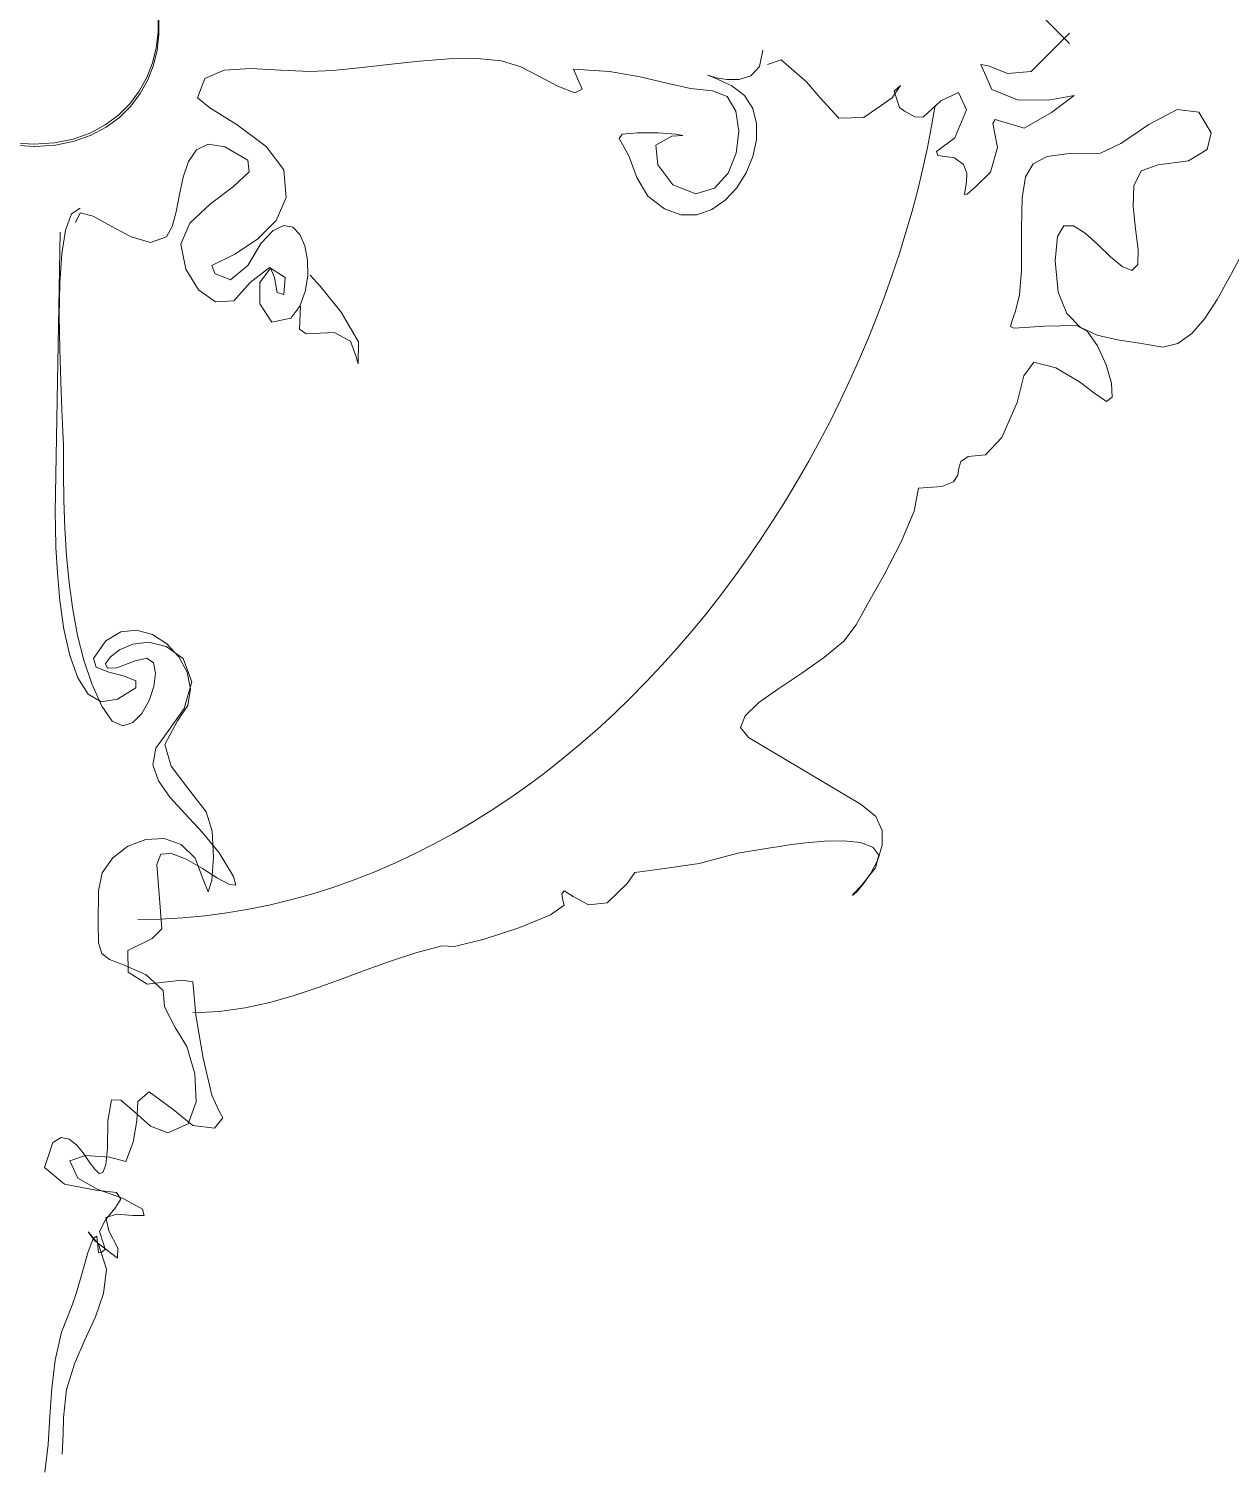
# Model space of a CAD drawing. Header units: centimetres. Extents: x 134057 to 145613, y 5028 to 39996.
# Drawn here: x 136058.7 to 136126.6, y 25153.9 to 25235.5 of the extents above; entities that cross this region are included whole.
import ezdxf

# ---------------------------------------------------------------- set-up
doc = ezdxf.new("R2010")
doc.units = ezdxf.units.CM
doc.layers.add('TEXT', color=3, linetype='Continuous', lineweight=20)

msp = doc.modelspace()

# ---------------------------------------------------------------- linework, layer by layer
at = {"layer": 'TEXT', "color": 2, "linetype": 'Continuous', "lineweight": 13}
for p, q in [((136065.965, 25236.191), (136065.964, 25235.31)), ((136065.965, 25236.191), (136065.964, 25235.31)), ((136117.472, 25234.676), (136115.306, 25236.842)), ((136117.472, 25234.676), (136115.306, 25236.842)), ((136065.964, 25235.31), (136065.858, 25234.434)), ((136065.964, 25235.31), (136065.858, 25234.434)), ((136066.019, 25236.064), (136066.019, 25235.182)), ((136066.019, 25236.064), (136066.019, 25235.182)), ((136066.019, 25235.182), (136065.913, 25234.307)), ((136066.019, 25235.182), (136065.913, 25234.307)), ((136117.472, 25235.253), (136115.306, 25233.087)), ((136117.472, 25235.253), (136115.306, 25233.087)), ((136065.858, 25234.434), (136065.645, 25233.579)), ((136065.858, 25234.434), (136065.645, 25233.579)), ((136065.913, 25234.307), (136065.7, 25233.452)), ((136065.913, 25234.307), (136065.7, 25233.452)), ((136080.72, 25233.679), (136078.996, 25233.494)), ((136080.72, 25233.679), (136078.996, 25233.494)), ((136082.418, 25233.808), (136080.72, 25233.679)), ((136082.418, 25233.808), (136080.72, 25233.679)), ((136084.003, 25233.83), (136082.418, 25233.808)), ((136084.003, 25233.83), (136082.418, 25233.808)), ((136085.384, 25233.696), (136084.003, 25233.83)), ((136085.384, 25233.696), (136084.003, 25233.83)), ((136086.473, 25233.358), (136085.384, 25233.696)), ((136086.473, 25233.358), (136085.384, 25233.696)), ((136100.145, 25234.306), (136099.955, 25233.371)), ((136100.145, 25234.306), (136099.955, 25233.371)), ((136101.188, 25233.754), (136100.416, 25233.493)), ((136101.188, 25233.754), (136100.416, 25233.493)), ((136102.622, 25232.511), (136101.188, 25233.754)), ((136102.622, 25232.511), (136101.188, 25233.754)), ((136065.645, 25233.579), (136065.326, 25232.758)), ((136065.645, 25233.579), (136065.326, 25232.758)), ((136065.7, 25233.452), (136065.381, 25232.63)), ((136065.7, 25233.452), (136065.381, 25232.63)), ((136069.697, 25233.175), (136068.613, 25232.689)), ((136069.697, 25233.175), (136068.613, 25232.689)), ((136071.21, 25233.265), (136069.697, 25233.175)), ((136071.21, 25233.265), (136069.697, 25233.175)), ((136072.912, 25233.166), (136071.21, 25233.265)), ((136072.912, 25233.166), (136071.21, 25233.265)), ((136074.561, 25233.087), (136072.912, 25233.166)), ((136074.561, 25233.087), (136072.912, 25233.166)), ((136075.828, 25233.149), (136074.561, 25233.087)), ((136075.828, 25233.149), (136074.561, 25233.087)), ((136077.336, 25233.301), (136075.828, 25233.149)), ((136077.336, 25233.301), (136075.828, 25233.149)), ((136078.996, 25233.494), (136077.336, 25233.301)), ((136078.996, 25233.494), (136077.336, 25233.301)), ((136087.42, 25232.863), (136086.473, 25233.358)), ((136087.42, 25232.863), (136086.473, 25233.358)), ((136088.554, 25232.258), (136087.42, 25232.863)), ((136088.554, 25232.258), (136087.42, 25232.863)), ((136089.451, 25233.223), (136089.934, 25232.093)), ((136089.451, 25233.223), (136089.934, 25232.093)), ((136091.476, 25233.096), (136089.451, 25233.223)), ((136091.476, 25233.096), (136089.451, 25233.223)), ((136093.209, 25232.794), (136091.476, 25233.096)), ((136093.209, 25232.794), (136091.476, 25233.096)), ((136097.097, 25232.862), (136097.024, 25232.89)), ((136097.024, 25232.89), (136097.412, 25232.728)), ((136097.097, 25232.862), (136097.024, 25232.89)), ((136097.024, 25232.89), (136097.412, 25232.728)), ((136097.504, 25232.743), (136097.097, 25232.862)), ((136097.504, 25232.743), (136097.097, 25232.862)), ((136099.471, 25232.848), (136098.816, 25232.636)), ((136099.471, 25232.848), (136098.816, 25232.636)), ((136099.955, 25233.371), (136099.471, 25232.848)), ((136099.955, 25233.371), (136099.471, 25232.848)), ((136112.9, 25233.418), (136112.463, 25233.493)), ((136112.9, 25233.418), (136112.463, 25233.493)), ((136112.463, 25233.493), (136113.079, 25232.076)), ((136112.463, 25233.493), (136113.079, 25232.076)), ((136113.967, 25232.982), (136112.9, 25233.418)), ((136113.967, 25232.982), (136112.9, 25233.418)), ((136115.306, 25233.087), (136113.967, 25232.982)), ((136115.306, 25233.087), (136113.967, 25232.982)), ((136065.326, 25232.758), (136064.9, 25231.982)), ((136065.326, 25232.758), (136064.9, 25231.982)), ((136065.381, 25232.63), (136064.955, 25231.855)), ((136065.381, 25232.63), (136064.955, 25231.855)), ((136068.613, 25232.689), (136068.199, 25231.598)), ((136068.613, 25232.689), (136068.199, 25231.598)), ((136089.514, 25231.886), (136088.554, 25232.258)), ((136089.514, 25231.886), (136088.554, 25232.258)), ((136089.934, 25232.093), (136089.514, 25231.886)), ((136089.934, 25232.093), (136089.514, 25231.886)), ((136094.714, 25232.433), (136093.209, 25232.794)), ((136094.714, 25232.433), (136093.209, 25232.794)), ((136096.057, 25232.131), (136094.714, 25232.433)), ((136096.057, 25232.131), (136094.714, 25232.433)), ((136097.302, 25232.004), (136096.057, 25232.131)), ((136097.302, 25232.004), (136096.057, 25232.131)), ((136097.412, 25232.728), (136098.385, 25232.275)), ((136097.412, 25232.728), (136098.385, 25232.275)), ((136098.119, 25232.634), (136097.504, 25232.743)), ((136098.119, 25232.634), (136097.504, 25232.743)), ((136098.816, 25232.636), (136098.119, 25232.634)), ((136098.816, 25232.636), (136098.119, 25232.634)), ((136098.385, 25232.275), (136099.117, 25231.731)), ((136098.385, 25232.275), (136099.117, 25231.731)), ((136103.394, 25231.598), (136102.622, 25232.511)), ((136103.394, 25231.598), (136102.622, 25232.511)), ((136107.921, 25232.3), (136107.455, 25231.598)), ((136107.921, 25232.3), (136107.455, 25231.598)), ((136107.575, 25231.979), (136107.921, 25232.3)), ((136107.575, 25231.979), (136107.921, 25232.3)), ((136113.079, 25232.076), (136114.545, 25231.497)), ((136113.079, 25232.076), (136114.545, 25231.497)), ((136064.368, 25231.267), (136063.729, 25230.626)), ((136064.368, 25231.267), (136063.729, 25230.626)), ((136064.9, 25231.982), (136064.368, 25231.267)), ((136064.9, 25231.982), (136064.368, 25231.267)), ((136064.955, 25231.855), (136064.423, 25231.14)), ((136064.955, 25231.855), (136064.423, 25231.14)), ((136068.199, 25231.598), (136068.884, 25231.04)), ((136068.199, 25231.598), (136068.884, 25231.04)), ((136098.124, 25231.682), (136097.302, 25232.004)), ((136098.124, 25231.682), (136097.302, 25232.004)), ((136098.618, 25230.85), (136098.124, 25231.682)), ((136098.618, 25230.85), (136098.124, 25231.682)), ((136099.117, 25231.731), (136099.58, 25231.008)), ((136099.117, 25231.731), (136099.58, 25231.008)), ((136104.447, 25230.455), (136103.394, 25231.598)), ((136104.447, 25230.455), (136103.394, 25231.598)), ((136107.455, 25231.598), (136105.86, 25230.485)), ((136107.455, 25231.598), (136105.86, 25230.485)), ((136107.861, 25231.057), (136107.575, 25231.979)), ((136107.861, 25231.057), (136107.575, 25231.979)), ((136110.207, 25231.433), (136109.215, 25230.515)), ((136110.207, 25231.433), (136109.215, 25230.515)), ((136111.2, 25231.899), (136110.207, 25231.433)), ((136111.2, 25231.899), (136110.207, 25231.433)), ((136111.651, 25230.921), (136111.2, 25231.899)), ((136111.651, 25230.921), (136111.2, 25231.899)), ((136114.545, 25231.497), (136116.29, 25231.476)), ((136114.545, 25231.497), (136116.29, 25231.476)), ((136116.29, 25231.476), (136117.743, 25231.734)), ((136116.29, 25231.476), (136117.743, 25231.734)), ((136117.743, 25231.734), (136116.464, 25230.781)), ((136117.743, 25231.734), (136116.464, 25230.781)), ((136063.729, 25230.626), (136062.984, 25230.07)), ((136063.729, 25230.626), (136062.984, 25230.07)), ((136063.784, 25230.498), (136063.039, 25229.943)), ((136063.784, 25230.498), (136063.039, 25229.943)), ((136064.423, 25231.14), (136063.784, 25230.498)), ((136064.423, 25231.14), (136063.784, 25230.498)), ((136068.884, 25231.04), (136070.432, 25230.075)), ((136068.884, 25231.04), (136070.432, 25230.075)), ((136098.791, 25229.713), (136098.618, 25230.85)), ((136098.791, 25229.713), (136098.618, 25230.85)), ((136099.58, 25231.008), (136099.797, 25230.158)), ((136099.58, 25231.008), (136099.797, 25230.158)), ((136105.86, 25230.485), (136104.447, 25230.455)), ((136105.86, 25230.485), (136104.447, 25230.455)), ((136108.152, 25230.856), (136107.861, 25231.057)), ((136108.152, 25230.856), (136107.861, 25231.057)), ((136108.743, 25230.535), (136108.152, 25230.856)), ((136108.743, 25230.535), (136108.152, 25230.856)), ((136109.215, 25230.515), (136108.743, 25230.535)), ((136109.215, 25230.515), (136108.743, 25230.535)), ((136109.891, 25231.192), (136109.685, 25230.001)), ((136109.891, 25231.192), (136109.685, 25230.001)), ((136110.989, 25229.352), (136111.651, 25230.921)), ((136110.989, 25229.352), (136111.651, 25230.921)), ((136116.464, 25230.781), (136114.915, 25229.889)), ((136116.464, 25230.781), (136114.915, 25229.889)), ((136123.553, 25230.94), (136121.956, 25230.092)), ((136124.782, 25230.786), (136123.553, 25230.94)), ((136125.488, 25229.635), (136124.782, 25230.786)), ((136062.132, 25229.615), (136061.174, 25229.273)), ((136062.132, 25229.615), (136061.174, 25229.273)), ((136062.984, 25230.07), (136062.132, 25229.615)), ((136062.984, 25230.07), (136062.132, 25229.615)), ((136063.039, 25229.943), (136062.187, 25229.488)), ((136063.039, 25229.943), (136062.187, 25229.488)), ((136070.432, 25230.075), (136072.082, 25228.857)), ((136070.432, 25230.075), (136072.082, 25228.857)), ((136092.187, 25229.542), (136093.066, 25229.633)), ((136092.187, 25229.542), (136093.066, 25229.633)), ((136093.066, 25229.633), (136094.223, 25229.618)), ((136093.066, 25229.633), (136094.223, 25229.618)), ((136094.223, 25229.618), (136095.222, 25229.548)), ((136094.223, 25229.618), (136095.222, 25229.548)), ((136098.646, 25228.475), (136098.791, 25229.713)), ((136098.646, 25228.475), (136098.791, 25229.713)), ((136099.797, 25230.158), (136099.791, 25229.232)), ((136099.797, 25230.158), (136099.791, 25229.232)), ((136109.685, 25230.001), (136109.45, 25228.806)), ((136109.685, 25230.001), (136109.45, 25228.806)), ((136113.276, 25230.38), (136113.145, 25230.149)), ((136113.276, 25230.38), (136113.145, 25230.149)), ((136113.145, 25230.149), (136113.406, 25228.806)), ((136113.145, 25230.149), (136113.406, 25228.806)), ((136114.915, 25229.889), (136113.276, 25230.38)), ((136114.915, 25229.889), (136113.276, 25230.38)), ((136121.956, 25230.092), (136120.384, 25229.016)), ((136125.255, 25228.688), (136125.488, 25229.635)), ((136058.937, 25228.983), (136057.767, 25229.058)), ((136058.937, 25228.983), (136057.767, 25229.058)), ((136058.992, 25228.855), (136057.822, 25228.931)), ((136058.992, 25228.855), (136057.822, 25228.931)), ((136058.939, 25228.983), (136058.937, 25228.983)), ((136058.939, 25228.983), (136058.937, 25228.983)), ((136060.11, 25229.058), (136058.939, 25228.983)), ((136060.11, 25229.058), (136058.939, 25228.983)), ((136058.994, 25228.855), (136058.992, 25228.855)), ((136058.994, 25228.855), (136058.992, 25228.855)), ((136060.165, 25228.93), (136058.994, 25228.855)), ((136060.165, 25228.93), (136058.994, 25228.855)), ((136061.174, 25229.273), (136060.11, 25229.058)), ((136061.174, 25229.273), (136060.11, 25229.058)), ((136061.229, 25229.146), (136060.165, 25228.93)), ((136061.229, 25229.146), (136060.165, 25228.93)), ((136062.187, 25229.488), (136061.229, 25229.146)), ((136062.187, 25229.488), (136061.229, 25229.146)), ((136068.799, 25228.983), (136068.133, 25228.67)), ((136068.799, 25228.983), (136068.133, 25228.67)), ((136069.747, 25228.826), (136068.799, 25228.983)), ((136069.747, 25228.826), (136068.799, 25228.983)), ((136071.041, 25228.079), (136069.747, 25228.826)), ((136071.041, 25228.079), (136069.747, 25228.826)), ((136072.082, 25228.857), (136073.072, 25227.537)), ((136072.082, 25228.857), (136073.072, 25227.537)), ((136092.023, 25229.297), (136092.187, 25229.542)), ((136092.023, 25229.297), (136092.187, 25229.542)), ((136092.565, 25228.334), (136092.023, 25229.297)), ((136092.565, 25228.334), (136092.023, 25229.297)), ((136095.001, 25229.432), (136094.09, 25228.925)), ((136095.001, 25229.432), (136094.09, 25228.925)), ((136094.09, 25228.925), (136094.206, 25227.808)), ((136094.09, 25228.925), (136094.206, 25227.808)), ((136095.627, 25229.469), (136095.001, 25229.432)), ((136095.627, 25229.469), (136095.001, 25229.432)), ((136095.222, 25229.548), (136095.627, 25229.469)), ((136095.222, 25229.548), (136095.627, 25229.469)), ((136099.791, 25229.232), (136099.587, 25228.283)), ((136099.791, 25229.232), (136099.587, 25228.283)), ((136109.45, 25228.806), (136109.188, 25227.608)), ((136109.45, 25228.806), (136109.188, 25227.608)), ((136109.967, 25228.565), (136110.989, 25229.352)), ((136109.967, 25228.565), (136110.989, 25229.352)), ((136113.406, 25228.806), (136113.005, 25227.402)), ((136113.406, 25228.806), (136113.005, 25227.402)), ((136120.384, 25229.016), (136119.232, 25228.485)), ((136067.685, 25228.01), (136067.389, 25227.124)), ((136067.685, 25228.01), (136067.389, 25227.124)), ((136068.133, 25228.67), (136067.685, 25228.01)), ((136068.133, 25228.67), (136067.685, 25228.01)), ((136071.115, 25227.417), (136071.041, 25228.079)), ((136071.115, 25227.417), (136071.041, 25228.079)), ((136093.016, 25227.101), (136092.565, 25228.334)), ((136093.016, 25227.101), (136092.565, 25228.334)), ((136098.188, 25227.338), (136098.646, 25228.475)), ((136098.188, 25227.338), (136098.646, 25228.475)), ((136099.587, 25228.283), (136099.208, 25227.362)), ((136099.587, 25228.283), (136099.208, 25227.362)), ((136110.027, 25228.349), (136109.967, 25228.565)), ((136110.027, 25228.349), (136109.967, 25228.565)), ((136110.98, 25228.206), (136110.027, 25228.349)), ((136110.98, 25228.206), (136110.027, 25228.349)), ((136111.487, 25227.84), (136110.98, 25228.206)), ((136111.487, 25227.84), (136110.98, 25228.206)), ((136116.215, 25228.283), (136115.428, 25227.877)), ((136117.45, 25228.451), (136116.215, 25228.283)), ((136119.232, 25228.485), (136117.45, 25228.451)), ((136122.48, 25227.808), (136124.211, 25228.045)), ((136124.211, 25228.045), (136125.255, 25228.688)), ((136067.389, 25227.124), (136067.181, 25226.133)), ((136067.389, 25227.124), (136067.181, 25226.133)), ((136070.233, 25226.586), (136071.115, 25227.417)), ((136070.233, 25226.586), (136071.115, 25227.417)), ((136073.072, 25227.537), (136073.208, 25225.973)), ((136073.072, 25227.537), (136073.208, 25225.973)), ((136094.206, 25227.808), (136095.058, 25226.691)), ((136094.206, 25227.808), (136095.058, 25226.691)), ((136097.423, 25226.506), (136098.188, 25227.338)), ((136097.423, 25226.506), (136098.188, 25227.338)), ((136099.208, 25227.362), (136098.678, 25226.521)), ((136099.208, 25227.362), (136098.678, 25226.521)), ((136109.188, 25227.608), (136108.897, 25226.409)), ((136109.188, 25227.608), (136108.897, 25226.409)), ((136111.671, 25227.352), (136111.487, 25227.84)), ((136111.671, 25227.352), (136111.487, 25227.84)), ((136111.659, 25226.84), (136111.671, 25227.352)), ((136111.659, 25226.84), (136111.671, 25227.352)), ((136113.005, 25227.402), (136112.132, 25226.543)), ((136113.005, 25227.402), (136112.132, 25226.543)), ((136114.988, 25227.134), (136114.798, 25225.949)), ((136115.428, 25227.877), (136114.988, 25227.134)), ((136121.12, 25226.627), (136121.531, 25227.478)), ((136121.531, 25227.478), (136122.48, 25227.808)), ((136068.936, 25225.613), (136070.233, 25226.586)), ((136068.936, 25225.613), (136070.233, 25226.586)), ((136093.647, 25226.048), (136093.016, 25227.101)), ((136093.647, 25226.048), (136093.016, 25227.101)), ((136095.058, 25226.691), (136096.355, 25226.184)), ((136095.058, 25226.691), (136096.355, 25226.184)), ((136096.355, 25226.184), (136097.423, 25226.506)), ((136096.355, 25226.184), (136097.423, 25226.506)), ((136098.678, 25226.521), (136098.021, 25225.811)), ((136098.678, 25226.521), (136098.021, 25225.811)), ((136108.897, 25226.409), (136108.579, 25225.208)), ((136108.897, 25226.409), (136108.579, 25225.208)), ((136111.541, 25226.143), (136111.574, 25226.404)), ((136111.541, 25226.143), (136111.574, 25226.404)), ((136111.574, 25226.404), (136111.659, 25226.84)), ((136111.574, 25226.404), (136111.659, 25226.84)), ((136112.132, 25226.543), (136111.685, 25226.157)), ((136112.132, 25226.543), (136111.685, 25226.157)), ((136121.07, 25225.464), (136121.12, 25226.627)), ((136067.181, 25226.133), (136066.996, 25225.159)), ((136067.181, 25226.133), (136066.996, 25225.159)), ((136067.762, 25224.522), (136068.936, 25225.613)), ((136067.762, 25224.522), (136068.936, 25225.613)), ((136073.208, 25225.973), (136072.636, 25224.676)), ((136073.208, 25225.973), (136072.636, 25224.676)), ((136094.588, 25225.323), (136093.647, 25226.048)), ((136094.588, 25225.323), (136093.647, 25226.048)), ((136098.021, 25225.811), (136097.259, 25225.285)), ((136098.021, 25225.811), (136097.259, 25225.285)), ((136111.685, 25226.157), (136111.541, 25226.143)), ((136111.685, 25226.157), (136111.541, 25226.143)), ((136114.798, 25225.949), (136114.756, 25224.223)), ((136060.739, 25224.134), (136061.079, 25225.04)), ((136060.739, 25224.134), (136061.079, 25225.04)), ((136061.079, 25225.04), (136061.566, 25225.371)), ((136061.079, 25225.04), (136061.566, 25225.371)), ((136061.573, 25225.101), (136061.295, 25224.559)), ((136061.573, 25225.101), (136061.295, 25224.559)), ((136062.298, 25224.92), (136061.573, 25225.101)), ((136062.298, 25224.92), (136061.573, 25225.101)), ((136063.309, 25224.356), (136062.298, 25224.92)), ((136063.309, 25224.356), (136062.298, 25224.92)), ((136066.996, 25225.159), (136066.771, 25224.323)), ((136066.996, 25225.159), (136066.771, 25224.323)), ((136072.636, 25224.676), (136071.59, 25223.619)), ((136072.636, 25224.676), (136071.59, 25223.619)), ((136095.519, 25224.989), (136094.588, 25225.323)), ((136095.519, 25224.989), (136094.588, 25225.323)), ((136096.417, 25224.993), (136095.519, 25224.989)), ((136096.417, 25224.993), (136095.519, 25224.989)), ((136097.259, 25225.285), (136096.417, 25224.993)), ((136097.259, 25225.285), (136096.417, 25224.993)), ((136108.579, 25225.208), (136108.234, 25224.007)), ((136108.579, 25225.208), (136108.234, 25224.007)), ((136121.208, 25224.196), (136121.07, 25225.464)), ((136060.428, 25224.01), (136060.157, 25208.172)), ((136060.428, 25224.01), (136060.157, 25208.172)), ((136060.525, 25222.784), (136060.739, 25224.134)), ((136060.525, 25222.784), (136060.739, 25224.134)), ((136064.444, 25223.747), (136063.309, 25224.356)), ((136064.444, 25223.747), (136063.309, 25224.356)), ((136066.771, 25224.323), (136066.439, 25223.747)), ((136066.771, 25224.323), (136066.439, 25223.747)), ((136067.251, 25223.341), (136067.762, 25224.522)), ((136067.251, 25223.341), (136067.762, 25224.522)), ((136071.788, 25223.384), (136072.467, 25224.115)), ((136071.788, 25223.384), (136072.467, 25224.115)), ((136072.467, 25224.115), (136073.068, 25224.391)), ((136072.467, 25224.115), (136073.068, 25224.391)), ((136073.068, 25224.391), (136073.576, 25224.286)), ((136073.068, 25224.391), (136073.576, 25224.286)), ((136073.576, 25224.286), (136073.98, 25223.875)), ((136073.576, 25224.286), (136073.98, 25223.875)), ((136073.98, 25223.875), (136074.265, 25223.232)), ((136073.98, 25223.875), (136074.265, 25223.232)), ((136108.234, 25224.007), (136107.862, 25222.807)), ((136108.234, 25224.007), (136107.862, 25222.807)), ((136114.756, 25224.223), (136114.765, 25221.852)), ((136116.796, 25223.769), (136117.165, 25224.365)), ((136117.165, 25224.365), (136117.709, 25224.364)), ((136117.709, 25224.364), (136118.369, 25223.95)), ((136118.369, 25223.95), (136119.085, 25223.308)), ((136121.358, 25223.033), (136121.208, 25224.196)), ((136065.541, 25223.431), (136064.444, 25223.747)), ((136065.541, 25223.431), (136064.444, 25223.747)), ((136066.439, 25223.747), (136065.541, 25223.431)), ((136066.439, 25223.747), (136065.541, 25223.431)), ((136067.529, 25221.92), (136067.251, 25223.341)), ((136067.529, 25221.92), (136067.251, 25223.341)), ((136071.59, 25223.619), (136070.304, 25222.777)), ((136071.59, 25223.619), (136070.304, 25222.777)), ((136071.041, 25222.123), (136071.788, 25223.384)), ((136071.041, 25222.123), (136071.788, 25223.384)), ((136074.265, 25223.232), (136074.42, 25222.432)), ((136074.265, 25223.232), (136074.42, 25222.432)), ((136116.66, 25222.393), (136116.796, 25223.769)), ((136119.085, 25223.308), (136119.801, 25222.622)), ((136060.413, 25221.122), (136060.525, 25222.784)), ((136060.413, 25221.122), (136060.525, 25222.784)), ((136070.304, 25222.777), (136069.011, 25222.123)), ((136070.304, 25222.777), (136069.011, 25222.123)), ((136074.42, 25222.432), (136074.432, 25221.548)), ((136074.42, 25222.432), (136074.432, 25221.548)), ((136107.862, 25222.807), (136107.464, 25221.609)), ((136107.862, 25222.807), (136107.464, 25221.609)), ((136116.834, 25220.624), (136116.66, 25222.393)), ((136119.801, 25222.622), (136120.455, 25222.075)), ((136121.344, 25222.182), (136121.358, 25223.033)), ((136127.189, 25222.726), (136126.505, 25221.428)), ((136068.243, 25220.746), (136067.529, 25221.92)), ((136068.243, 25220.746), (136067.529, 25221.92)), ((136069.011, 25222.123), (136069.176, 25221.671)), ((136069.011, 25222.123), (136069.176, 25221.671)), ((136069.176, 25221.671), (136070.064, 25221.31)), ((136069.176, 25221.671), (136070.064, 25221.31)), ((136070.064, 25221.31), (136071.041, 25222.123)), ((136070.064, 25221.31), (136071.041, 25222.123)), ((136072.27, 25222.022), (136071.177, 25221.175)), ((136072.27, 25222.022), (136071.177, 25221.175)), ((136071.718, 25221.175), (136072.329, 25221.983)), ((136071.718, 25221.175), (136072.329, 25221.983)), ((136073.152, 25221.456), (136072.27, 25222.022)), ((136073.152, 25221.456), (136072.27, 25222.022)), ((136072.329, 25221.983), (136072.547, 25221.446)), ((136072.329, 25221.983), (136072.547, 25221.446)), ((136072.547, 25221.446), (136072.689, 25220.604)), ((136072.547, 25221.446), (136072.689, 25220.604)), ((136073.072, 25220.498), (136073.152, 25221.456)), ((136073.072, 25220.498), (136073.152, 25221.456)), ((136074.432, 25221.548), (136074.287, 25220.656)), ((136074.432, 25221.548), (136074.287, 25220.656)), ((136074.561, 25221.581), (136075.136, 25220.951)), ((136074.561, 25221.581), (136075.136, 25220.951)), ((136107.464, 25221.609), (136107.039, 25220.414)), ((136107.464, 25221.609), (136107.039, 25220.414)), ((136114.765, 25221.852), (136114.66, 25220.474)), ((136120.455, 25222.075), (136120.991, 25221.852)), ((136120.991, 25221.852), (136121.344, 25222.182)), ((136126.505, 25221.428), (136125.82, 25220.208)), ((136060.381, 25219.28), (136060.413, 25221.122)), ((136060.381, 25219.28), (136060.413, 25221.122)), ((136069.21, 25220.066), (136068.243, 25220.746)), ((136069.21, 25220.066), (136068.243, 25220.746)), ((136071.177, 25221.175), (136070.249, 25220.127)), ((136071.177, 25221.175), (136070.249, 25220.127)), ((136071.723, 25219.957), (136071.718, 25221.175)), ((136071.723, 25219.957), (136071.718, 25221.175)), ((136072.689, 25220.604), (136073.072, 25220.498)), ((136072.689, 25220.604), (136073.072, 25220.498)), ((136074.287, 25220.656), (136073.973, 25219.83)), ((136074.287, 25220.656), (136073.973, 25219.83)), ((136075.136, 25220.951), (136076.321, 25219.483)), ((136075.136, 25220.951), (136076.321, 25219.483)), ((136117.323, 25219.415), (136116.834, 25220.624)), ((136070.249, 25220.127), (136069.21, 25220.066)), ((136070.249, 25220.127), (136069.21, 25220.066)), ((136072.39, 25218.919), (136071.723, 25219.957)), ((136072.39, 25218.919), (136071.723, 25219.957)), ((136073.973, 25219.83), (136073.478, 25219.145)), ((136073.973, 25219.83), (136073.478, 25219.145)), ((136073.969, 25218.533), (136074.019, 25219.821)), ((136073.969, 25218.533), (136074.019, 25219.821)), ((136107.039, 25220.414), (136106.589, 25219.223)), ((136107.039, 25220.414), (136106.589, 25219.223)), ((136114.66, 25220.474), (136114.433, 25219.538)), ((136125.82, 25220.208), (136125.118, 25219.138)), ((136060.406, 25217.389), (136060.381, 25219.28)), ((136060.406, 25217.389), (136060.381, 25219.28)), ((136073.478, 25219.145), (136072.39, 25218.919)), ((136073.478, 25219.145), (136072.39, 25218.919)), ((136076.321, 25219.483), (136077.302, 25217.812)), ((136076.321, 25219.483), (136077.302, 25217.812)), ((136106.589, 25219.223), (136106.113, 25218.037)), ((136106.589, 25219.223), (136106.113, 25218.037)), ((136114.215, 25218.963), (136114.139, 25218.671)), ((136114.433, 25219.538), (136114.215, 25218.963)), ((136118.077, 25218.643), (136117.323, 25219.415)), ((136125.118, 25219.138), (136124.383, 25218.286)), ((136074.34, 25218.267), (136073.969, 25218.533)), ((136074.34, 25218.267), (136073.969, 25218.533)), ((136075.915, 25218.332), (136074.34, 25218.267)), ((136075.915, 25218.332), (136074.34, 25218.267)), ((136076.837, 25217.846), (136075.915, 25218.332)), ((136076.837, 25217.846), (136075.915, 25218.332)), ((136114.139, 25218.671), (136114.335, 25218.581)), ((136114.335, 25218.581), (136114.936, 25218.616)), ((136114.936, 25218.616), (136116.073, 25218.695)), ((136116.073, 25218.695), (136117.878, 25218.738)), ((136117.878, 25218.738), (136118.477, 25218.408)), ((136119.047, 25218.188), (136118.077, 25218.643)), ((136118.477, 25218.408), (136119.06, 25217.584)), ((136120.182, 25217.93), (136119.047, 25218.188)), ((136124.383, 25218.286), (136123.6, 25217.723)), ((136060.465, 25215.581), (136060.406, 25217.389)), ((136060.465, 25215.581), (136060.406, 25217.389)), ((136077.158, 25216.969), (136076.837, 25217.846)), ((136077.158, 25216.969), (136076.837, 25217.846)), ((136077.302, 25217.812), (136077.268, 25216.573)), ((136077.302, 25217.812), (136077.268, 25216.573)), ((136106.113, 25218.037), (136105.612, 25216.856)), ((136106.113, 25218.037), (136105.612, 25216.856)), ((136119.06, 25217.584), (136119.544, 25216.522)), ((136121.433, 25217.747), (136120.182, 25217.93)), ((136122.751, 25217.52), (136121.433, 25217.747)), ((136123.6, 25217.723), (136122.751, 25217.52)), ((136077.268, 25216.573), (136077.158, 25216.969)), ((136077.268, 25216.573), (136077.158, 25216.969)), ((136105.612, 25216.856), (136105.086, 25215.682)), ((136105.612, 25216.856), (136105.086, 25215.682)), ((136115.456, 25216.661), (136114.9, 25215.896)), ((136116.71, 25216.336), (136115.456, 25216.661)), ((136119.544, 25216.522), (136119.845, 25215.474)), ((136114.9, 25215.896), (136114.519, 25214.377)), ((136118.041, 25215.553), (136116.71, 25216.336)), ((136060.535, 25213.988), (136060.465, 25215.581)), ((136060.535, 25213.988), (136060.465, 25215.581)), ((136105.086, 25215.682), (136104.536, 25214.516)), ((136105.086, 25215.682), (136104.536, 25214.516)), ((136118.826, 25214.948), (136118.041, 25215.553)), ((136119.569, 25214.434), (136118.826, 25214.948)), ((136119.845, 25215.474), (136119.881, 25214.693)), ((136104.536, 25214.516), (136103.961, 25213.358)), ((136104.536, 25214.516), (136103.961, 25213.358)), ((136114.519, 25214.377), (136113.657, 25212.406)), ((136119.881, 25214.693), (136119.569, 25214.434)), ((136060.593, 25212.74), (136060.535, 25213.988)), ((136060.593, 25212.74), (136060.535, 25213.988)), ((136103.961, 25213.358), (136103.362, 25212.21)), ((136103.961, 25213.358), (136103.362, 25212.21)), ((136060.618, 25211.97), (136060.593, 25212.74)), ((136060.618, 25211.97), (136060.593, 25212.74)), ((136060.624, 25210.417), (136060.618, 25211.97)), ((136060.624, 25210.417), (136060.618, 25211.97)), ((136103.362, 25212.21), (136102.74, 25211.072)), ((136103.362, 25212.21), (136102.74, 25211.072)), ((136113.657, 25212.406), (136112.734, 25211.429)), ((136102.74, 25211.072), (136102.095, 25209.946)), ((136102.74, 25211.072), (136102.095, 25209.946)), ((136111.331, 25211.053), (136111.214, 25210.683)), ((136111.757, 25211.324), (136111.331, 25211.053)), ((136112.734, 25211.429), (136111.757, 25211.324)), ((136060.648, 25208.85), (136060.624, 25210.417)), ((136060.648, 25208.85), (136060.624, 25210.417)), ((136111.16, 25210.279), (136110.927, 25209.909)), ((136111.214, 25210.683), (136111.16, 25210.279)), ((136102.095, 25209.946), (136101.427, 25208.833)), ((136102.095, 25209.946), (136101.427, 25208.833)), ((136108.944, 25209.534), (136108.695, 25208.237)), ((136110.269, 25209.639), (136108.944, 25209.534)), ((136110.927, 25209.909), (136110.269, 25209.639)), ((136060.702, 25207.282), (136060.648, 25208.85)), ((136060.702, 25207.282), (136060.648, 25208.85)), ((136101.427, 25208.833), (136100.736, 25207.733)), ((136101.427, 25208.833), (136100.736, 25207.733)), ((136060.157, 25208.172), (136060.164, 25207.372)), ((136060.157, 25208.172), (136060.164, 25207.372)), ((136100.736, 25207.733), (136100.023, 25206.647)), ((136100.736, 25207.733), (136100.023, 25206.647)), ((136108.695, 25208.237), (136107.958, 25206.506)), ((136060.164, 25207.372), (136060.198, 25206.19)), ((136060.164, 25207.372), (136060.198, 25206.19)), ((136060.796, 25205.724), (136060.702, 25207.282)), ((136060.796, 25205.724), (136060.702, 25207.282)), ((136060.198, 25206.19), (136060.278, 25204.749)), ((136060.198, 25206.19), (136060.278, 25204.749)), ((136100.023, 25206.647), (136099.287, 25205.577)), ((136100.023, 25206.647), (136099.287, 25205.577)), ((136107.958, 25206.506), (136106.995, 25204.651)), ((136060.94, 25204.187), (136060.796, 25205.724)), ((136060.94, 25204.187), (136060.796, 25205.724)), ((136099.287, 25205.577), (136098.531, 25204.522)), ((136099.287, 25205.577), (136098.531, 25204.522)), ((136060.278, 25204.749), (136060.421, 25203.169)), ((136060.278, 25204.749), (136060.421, 25203.169)), ((136098.531, 25204.522), (136097.752, 25203.486)), ((136098.531, 25204.522), (136097.752, 25203.486)), ((136106.995, 25204.651), (136106.063, 25202.984)), ((136061.144, 25202.682), (136060.94, 25204.187)), ((136061.144, 25202.682), (136060.94, 25204.187)), ((136097.752, 25203.486), (136096.953, 25202.467)), ((136097.752, 25203.486), (136096.953, 25202.467)), ((136060.421, 25203.169), (136060.648, 25201.573)), ((136060.421, 25203.169), (136060.648, 25201.573)), ((136061.421, 25201.221), (136061.144, 25202.682)), ((136061.421, 25201.221), (136061.144, 25202.682)), ((136106.063, 25202.984), (136105.424, 25201.818)), ((136096.953, 25202.467), (136096.133, 25201.468)), ((136096.953, 25202.467), (136096.133, 25201.468)), ((136060.648, 25201.573), (136060.976, 25200.082)), ((136060.648, 25201.573), (136060.976, 25200.082)), ((136061.779, 25199.815), (136061.421, 25201.221)), ((136061.779, 25199.815), (136061.421, 25201.221)), ((136063.022, 25200.909), (136063.855, 25201.42)), ((136063.022, 25200.909), (136063.855, 25201.42)), ((136063.855, 25201.42), (136064.753, 25201.517)), ((136063.855, 25201.42), (136064.753, 25201.517)), ((136064.753, 25201.517), (136065.648, 25201.268)), ((136064.753, 25201.517), (136065.648, 25201.268)), ((136065.648, 25201.268), (136066.469, 25200.744)), ((136065.648, 25201.268), (136066.469, 25200.744)), ((136096.133, 25201.468), (136095.293, 25200.489)), ((136096.133, 25201.468), (136095.293, 25200.489)), ((136105.424, 25201.818), (136104.718, 25200.9)), ((136062.323, 25199.915), (136063.022, 25200.909)), ((136062.323, 25199.915), (136063.022, 25200.909)), ((136063.795, 25200.412), (136063.257, 25200)), ((136063.795, 25200.412), (136063.257, 25200)), ((136064.549, 25200.73), (136063.795, 25200.412)), ((136064.549, 25200.73), (136063.795, 25200.412)), ((136065.446, 25200.834), (136064.549, 25200.73)), ((136065.446, 25200.834), (136064.549, 25200.73)), ((136066.416, 25200.604), (136065.446, 25200.834)), ((136066.416, 25200.604), (136065.446, 25200.834)), ((136067.386, 25199.923), (136066.416, 25200.604)), ((136067.386, 25199.923), (136066.416, 25200.604)), ((136066.469, 25200.744), (136067.147, 25200.012)), ((136066.469, 25200.744), (136067.147, 25200.012)), ((136095.293, 25200.489), (136094.433, 25199.531)), ((136095.293, 25200.489), (136094.433, 25199.531)), ((136104.718, 25200.9), (136103.635, 25199.986)), ((136060.976, 25200.082), (136061.424, 25198.82)), ((136060.976, 25200.082), (136061.424, 25198.82)), ((136062.23, 25198.476), (136061.779, 25199.815)), ((136062.23, 25198.476), (136061.779, 25199.815)), ((136062.47, 25199.434), (136062.323, 25199.915)), ((136062.47, 25199.434), (136062.323, 25199.915)), ((136063.185, 25199.138), (136062.47, 25199.434)), ((136063.185, 25199.138), (136062.47, 25199.434)), ((136063.257, 25200), (136063.005, 25199.612)), ((136063.257, 25200), (136063.005, 25199.612)), ((136063.005, 25199.612), (136063.11, 25199.368)), ((136063.005, 25199.612), (136063.11, 25199.368)), ((136063.11, 25199.368), (136063.644, 25199.386)), ((136063.11, 25199.368), (136063.644, 25199.386)), ((136063.644, 25199.386), (136064.679, 25199.787)), ((136063.644, 25199.386), (136064.679, 25199.787)), ((136064.679, 25199.787), (136065.335, 25199.938)), ((136064.679, 25199.787), (136065.335, 25199.938)), ((136065.335, 25199.938), (136065.704, 25199.663)), ((136065.335, 25199.938), (136065.704, 25199.663)), ((136065.704, 25199.663), (136065.822, 25199.087)), ((136065.704, 25199.663), (136065.822, 25199.087)), ((136067.147, 25200.012), (136067.615, 25199.142)), ((136067.147, 25200.012), (136067.615, 25199.142)), ((136067.868, 25198.599), (136067.386, 25199.923)), ((136067.868, 25198.599), (136067.386, 25199.923)), ((136094.433, 25199.531), (136093.553, 25198.595)), ((136094.433, 25199.531), (136093.553, 25198.595)), ((136103.635, 25199.986), (136102.355, 25199.091)), ((136061.424, 25198.82), (136062.011, 25197.906)), ((136061.424, 25198.82), (136062.011, 25197.906)), ((136064.066, 25198.916), (136063.185, 25199.138)), ((136064.066, 25198.916), (136063.185, 25199.138)), ((136064.709, 25198.661), (136064.066, 25198.916)), ((136064.709, 25198.661), (136064.066, 25198.916)), ((136064.714, 25198.263), (136064.709, 25198.661)), ((136064.714, 25198.263), (136064.709, 25198.661)), ((136065.822, 25199.087), (136065.727, 25198.336)), ((136065.822, 25199.087), (136065.727, 25198.336)), ((136067.447, 25197.095), (136067.868, 25198.599)), ((136067.447, 25197.095), (136067.868, 25198.599)), ((136067.615, 25199.142), (136067.803, 25198.204)), ((136067.615, 25199.142), (136067.803, 25198.204)), ((136093.553, 25198.595), (136092.654, 25197.682)), ((136093.553, 25198.595), (136092.654, 25197.682)), ((136102.355, 25199.091), (136101.059, 25198.23)), ((136062.011, 25197.906), (136062.756, 25197.463)), ((136062.011, 25197.906), (136062.756, 25197.463)), ((136062.784, 25197.215), (136062.23, 25198.476)), ((136062.784, 25197.215), (136062.23, 25198.476)), ((136063.677, 25197.613), (136064.714, 25198.263)), ((136063.677, 25197.613), (136064.714, 25198.263)), ((136065.727, 25198.336), (136065.457, 25197.537)), ((136065.727, 25198.336), (136065.457, 25197.537)), ((136067.803, 25198.204), (136067.641, 25197.265)), ((136067.803, 25198.204), (136067.641, 25197.265)), ((136101.059, 25198.23), (136099.928, 25197.421)), ((136062.756, 25197.463), (136063.677, 25197.613)), ((136062.756, 25197.463), (136063.677, 25197.613)), ((136063.371, 25196.37), (136062.784, 25197.215)), ((136063.371, 25196.37), (136062.784, 25197.215)), ((136065.457, 25197.537), (136065.049, 25196.815)), ((136065.457, 25197.537), (136065.049, 25196.815)), ((136066.574, 25195.862), (136067.447, 25197.095)), ((136066.574, 25195.862), (136067.447, 25197.095)), ((136067.641, 25197.265), (136067.061, 25196.395)), ((136067.641, 25197.265), (136067.061, 25196.395)), ((136092.654, 25197.682), (136091.736, 25196.793)), ((136092.654, 25197.682), (136091.736, 25196.793)), ((136099.928, 25197.421), (136099.142, 25196.678)), ((136063.969, 25196.105), (136063.371, 25196.37)), ((136063.969, 25196.105), (136063.371, 25196.37)), ((136064.541, 25196.295), (136063.969, 25196.105)), ((136064.541, 25196.295), (136063.969, 25196.105)), ((136065.049, 25196.815), (136064.541, 25196.295)), ((136065.049, 25196.815), (136064.541, 25196.295)), ((136067.061, 25196.395), (136066.344, 25195.058)), ((136067.061, 25196.395), (136066.344, 25195.058)), ((136091.736, 25196.793), (136090.799, 25195.929)), ((136091.736, 25196.793), (136090.799, 25195.929)), ((136099.142, 25196.678), (136098.884, 25196.018)), ((136065.837, 25194.846), (136066.574, 25195.862)), ((136065.837, 25194.846), (136066.574, 25195.862)), ((136090.799, 25195.929), (136089.843, 25195.092)), ((136090.799, 25195.929), (136089.843, 25195.092)), ((136098.884, 25196.018), (136099.333, 25195.455)), ((136099.333, 25195.455), (136105.695, 25191.665)), ((136065.68, 25193.905), (136065.837, 25194.846)), ((136065.68, 25193.905), (136065.837, 25194.846)), ((136066.344, 25195.058), (136066.705, 25193.823)), ((136066.344, 25195.058), (136066.705, 25193.823)), ((136089.843, 25195.092), (136088.87, 25194.281)), ((136089.843, 25195.092), (136088.87, 25194.281)), ((136065.982, 25192.999), (136065.68, 25193.905)), ((136065.982, 25192.999), (136065.68, 25193.905)), ((136066.705, 25193.823), (136067.651, 25192.588)), ((136066.705, 25193.823), (136067.651, 25192.588)), ((136088.87, 25194.281), (136087.878, 25193.498)), ((136088.87, 25194.281), (136087.878, 25193.498)), ((136066.625, 25192.088), (136065.982, 25192.999)), ((136066.625, 25192.088), (136065.982, 25192.999)), ((136087.878, 25193.498), (136086.869, 25192.743)), ((136087.878, 25193.498), (136086.869, 25192.743)), ((136067.49, 25191.133), (136066.625, 25192.088)), ((136067.49, 25191.133), (136066.625, 25192.088)), ((136067.651, 25192.588), (136068.685, 25191.251)), ((136067.651, 25192.588), (136068.685, 25191.251)), ((136086.869, 25192.743), (136085.843, 25192.019)), ((136086.869, 25192.743), (136085.843, 25192.019)), ((136068.685, 25191.251), (136069.022, 25190.154)), ((136068.685, 25191.251), (136069.022, 25190.154)), ((136084.801, 25191.325), (136083.741, 25190.663)), ((136084.801, 25191.325), (136083.741, 25190.663)), ((136085.843, 25192.019), (136084.801, 25191.325)), ((136085.843, 25192.019), (136084.801, 25191.325)), ((136105.695, 25191.665), (136106.525, 25190.984)), ((136068.459, 25190.094), (136067.49, 25191.133)), ((136068.459, 25190.094), (136067.49, 25191.133)), ((136083.741, 25190.663), (136082.666, 25190.034)), ((136083.741, 25190.663), (136082.666, 25190.034)), ((136106.525, 25190.984), (136106.891, 25190.199)), ((136065.267, 25189.695), (136064.264, 25189.311)), ((136065.267, 25189.695), (136064.264, 25189.311)), ((136066.308, 25189.748), (136065.267, 25189.695)), ((136066.308, 25189.748), (136065.267, 25189.695)), ((136067.276, 25189.411), (136066.308, 25189.748)), ((136067.276, 25189.411), (136066.308, 25189.748)), ((136069.411, 25188.931), (136068.459, 25190.094)), ((136069.411, 25188.931), (136068.459, 25190.094)), ((136069.022, 25190.154), (136069.105, 25188.68)), ((136069.022, 25190.154), (136069.105, 25188.68)), ((136082.666, 25190.034), (136081.575, 25189.438)), ((136082.666, 25190.034), (136081.575, 25189.438)), ((136104.714, 25189.618), (136103.639, 25189.597)), ((136105.667, 25189.521), (136104.714, 25189.618)), ((136106.891, 25190.199), (136106.897, 25189.366)), ((136064.264, 25189.311), (136063.41, 25188.658)), ((136064.264, 25189.311), (136063.41, 25188.658)), ((136065.897, 25188.281), (136066.128, 25188.863)), ((136065.897, 25188.281), (136066.128, 25188.863)), ((136066.128, 25188.863), (136066.727, 25188.899)), ((136066.128, 25188.863), (136066.727, 25188.899)), ((136066.727, 25188.899), (136067.554, 25188.567)), ((136066.727, 25188.899), (136067.554, 25188.567)), ((136068.061, 25188.624), (136067.276, 25189.411)), ((136068.061, 25188.624), (136067.276, 25189.411)), ((136070.229, 25187.604), (136069.411, 25188.931)), ((136070.229, 25187.604), (136069.411, 25188.931)), ((136080.468, 25188.877), (136079.346, 25188.351)), ((136080.468, 25188.877), (136079.346, 25188.351)), ((136081.575, 25189.438), (136080.468, 25188.877)), ((136081.575, 25189.438), (136080.468, 25188.877)), ((136098.736, 25188.913), (136096.545, 25188.326)), ((136100.686, 25189.229), (136098.736, 25188.913)), ((136100.966, 25189.274), (136100.686, 25189.229)), ((136101.636, 25189.38), (136100.966, 25189.274)), ((136102.57, 25189.503), (136101.636, 25189.38)), ((136103.639, 25189.597), (136102.57, 25189.503)), ((136106.37, 25189.262), (136105.667, 25189.521)), ((136106.695, 25188.795), (136106.37, 25189.262)), ((136106.512, 25188.077), (136106.695, 25188.795)), ((136106.897, 25189.366), (136106.65, 25188.544)), ((136063.41, 25188.658), (136062.816, 25187.796)), ((136063.41, 25188.658), (136062.816, 25187.796)), ((136066.068, 25186.11), (136065.897, 25188.281)), ((136066.068, 25186.11), (136065.897, 25188.281)), ((136067.554, 25188.567), (136068.469, 25188.044)), ((136067.554, 25188.567), (136068.469, 25188.044)), ((136068.55, 25187.326), (136068.061, 25188.624)), ((136068.55, 25187.326), (136068.061, 25188.624)), ((136068.469, 25188.044), (136069.334, 25187.509)), ((136068.469, 25188.044), (136069.334, 25187.509)), ((136069.105, 25188.68), (136069.007, 25187.362)), ((136069.105, 25188.68), (136069.007, 25187.362)), ((136079.346, 25188.351), (136078.209, 25187.862)), ((136079.346, 25188.351), (136078.209, 25187.862)), ((136094.324, 25188.01), (136092.921, 25187.82)), ((136096.545, 25188.326), (136094.324, 25188.01)), ((136105.695, 25187.063), (136106.512, 25188.077)), ((136106.65, 25188.544), (136106.253, 25187.79)), ((136062.816, 25187.796), (136062.594, 25186.784)), ((136062.816, 25187.796), (136062.594, 25186.784)), ((136068.798, 25186.733), (136068.55, 25187.326)), ((136068.798, 25186.733), (136068.55, 25187.326)), ((136069.007, 25187.362), (136068.798, 25186.733)), ((136069.007, 25187.362), (136068.798, 25186.733)), ((136069.334, 25187.509), (136070.009, 25187.139)), ((136069.334, 25187.509), (136070.009, 25187.139)), ((136070.354, 25187.111), (136070.229, 25187.604)), ((136070.354, 25187.111), (136070.229, 25187.604)), ((136077.058, 25187.41), (136075.892, 25186.997)), ((136077.058, 25187.41), (136075.892, 25186.997)), ((136078.209, 25187.862), (136077.058, 25187.41)), ((136078.209, 25187.862), (136077.058, 25187.41)), ((136092.479, 25187.208), (136091.346, 25186.115)), ((136092.921, 25187.82), (136092.479, 25187.208)), ((136105.812, 25187.162), (136105.431, 25186.718)), ((136106.253, 25187.79), (136105.812, 25187.162)), ((136062.594, 25186.784), (136062.578, 25184.939)), ((136062.594, 25186.784), (136062.578, 25184.939)), ((136070.009, 25187.139), (136070.354, 25187.111)), ((136070.009, 25187.139), (136070.354, 25187.111)), ((136074.713, 25186.624), (136073.52, 25186.29)), ((136074.713, 25186.624), (136073.52, 25186.29)), ((136075.892, 25186.997), (136074.713, 25186.624)), ((136075.892, 25186.997), (136074.713, 25186.624)), ((136088.91, 25186.792), (136088.789, 25186.612)), ((136088.789, 25186.612), (136088.849, 25186.251)), ((136089.421, 25186.466), (136088.91, 25186.792)), ((136090.293, 25185.99), (136089.421, 25186.466)), ((136105.431, 25186.718), (136105.214, 25186.515)), ((136105.214, 25186.515), (136105.267, 25186.611)), ((136105.267, 25186.611), (136105.695, 25187.063)), ((136066.178, 25184.631), (136066.068, 25186.11)), ((136066.178, 25184.631), (136066.068, 25186.11)), ((136069.862, 25185.542), (136068.618, 25185.38)), ((136069.862, 25185.542), (136068.618, 25185.38)), ((136071.094, 25185.748), (136069.862, 25185.542)), ((136071.094, 25185.748), (136069.862, 25185.542)), ((136072.313, 25185.998), (136071.094, 25185.748)), ((136072.313, 25185.998), (136071.094, 25185.748)), ((136073.52, 25186.29), (136072.313, 25185.998)), ((136073.52, 25186.29), (136072.313, 25185.998)), ((136088.91, 25185.98), (136088.14, 25185.429)), ((136088.849, 25186.251), (136088.91, 25185.98)), ((136091.346, 25186.115), (136090.293, 25185.99)), ((136062.578, 25184.939), (136062.604, 25183.841)), ((136062.578, 25184.939), (136062.604, 25183.841)), ((136066.094, 25185.192), (136064.814, 25185.168)), ((136066.094, 25185.192), (136064.814, 25185.168)), ((136067.362, 25185.263), (136066.094, 25185.192)), ((136067.362, 25185.263), (136066.094, 25185.192)), ((136068.618, 25185.38), (136067.362, 25185.263)), ((136068.618, 25185.38), (136067.362, 25185.263)), ((136086.421, 25184.722), (136084.397, 25184.06)), ((136088.14, 25185.429), (136086.421, 25184.722)), ((136064.263, 25183.418), (136065.627, 25184.085)), ((136064.263, 25183.418), (136065.627, 25184.085)), ((136065.627, 25184.085), (136066.178, 25184.631)), ((136065.627, 25184.085), (136066.178, 25184.631)), ((136084.397, 25184.06), (136082.711, 25183.645)), ((136062.604, 25183.841), (136062.78, 25183.248)), ((136062.604, 25183.841), (136062.78, 25183.248)), ((136062.78, 25183.248), (136063.215, 25182.914)), ((136062.78, 25183.248), (136063.215, 25182.914)), ((136064.283, 25182.18), (136064.263, 25183.418)), ((136064.283, 25182.18), (136064.263, 25183.418)), ((136080.534, 25183.276), (136079.112, 25182.817)), ((136082.006, 25183.679), (136080.534, 25183.276)), ((136082.711, 25183.645), (136082.006, 25183.679)), ((136063.215, 25182.914), (136064.019, 25182.595)), ((136063.215, 25182.914), (136064.019, 25182.595)), ((136064.019, 25182.595), (136065.301, 25182.046)), ((136064.019, 25182.595), (136065.301, 25182.046)), ((136077.729, 25182.323), (136076.368, 25181.818)), ((136079.112, 25182.817), (136077.729, 25182.323)), ((136065.356, 25181.513), (136064.283, 25182.18)), ((136065.356, 25181.513), (136064.283, 25182.18)), ((136065.301, 25182.046), (136066.264, 25181.154)), ((136065.301, 25182.046), (136066.264, 25181.154)), ((136066.143, 25181.608), (136065.356, 25181.513)), ((136066.143, 25181.608), (136065.356, 25181.513)), ((136067.321, 25181.733), (136066.143, 25181.608)), ((136067.321, 25181.733), (136066.143, 25181.608)), ((136067.928, 25181.648), (136067.321, 25181.733)), ((136067.928, 25181.648), (136067.321, 25181.733)), ((136068.103, 25179.764), (136067.928, 25181.648)), ((136068.103, 25179.764), (136067.928, 25181.648)), ((136076.368, 25181.818), (136075.018, 25181.327)), ((136066.264, 25181.154), (136066.324, 25180.231)), ((136066.264, 25181.154), (136066.324, 25180.231)), ((136073.663, 25180.872), (136072.291, 25180.477)), ((136075.018, 25181.327), (136073.663, 25180.872)), ((136066.324, 25180.231), (136066.925, 25179.068)), ((136066.324, 25180.231), (136066.925, 25179.068)), ((136069.437, 25179.962), (136067.928, 25179.888)), ((136070.886, 25180.166), (136069.437, 25179.962)), ((136072.291, 25180.477), (136070.886, 25180.166)), ((136066.925, 25179.068), (136067.598, 25177.981)), ((136066.925, 25179.068), (136067.598, 25177.981)), ((136068.52, 25177.333), (136068.103, 25179.764)), ((136068.52, 25177.333), (136068.103, 25179.764)), ((136067.598, 25177.981), (136068.049, 25176.445)), ((136067.598, 25177.981), (136068.049, 25176.445)), ((136069.013, 25175.233), (136068.52, 25177.333)), ((136069.013, 25175.233), (136068.52, 25177.333)), ((136068.049, 25176.445), (136068.124, 25174.858)), ((136068.049, 25176.445), (136068.124, 25174.858)), ((136063.331, 25174.966), (136063.135, 25173.789)), ((136063.331, 25174.966), (136063.135, 25173.789)), ((136063.859, 25174.954), (136063.331, 25174.966)), ((136063.859, 25174.954), (136063.331, 25174.966)), ((136064.626, 25174.286), (136063.859, 25174.954)), ((136064.626, 25174.286), (136063.859, 25174.954)), ((136064.814, 25174.88), (136065.471, 25175.431)), ((136064.814, 25174.88), (136065.471, 25175.431)), ((136065.471, 25175.431), (136066.82, 25174.419)), ((136065.471, 25175.431), (136066.82, 25174.419)), ((136069.417, 25174.338), (136069.013, 25175.233)), ((136069.417, 25174.338), (136069.013, 25175.233)), ((136065.544, 25173.494), (136064.626, 25174.286)), ((136065.544, 25173.494), (136064.626, 25174.286)), ((136064.759, 25173.792), (136064.814, 25174.88)), ((136064.759, 25173.792), (136064.814, 25174.88)), ((136066.82, 25174.419), (136067.928, 25173.526)), ((136066.82, 25174.419), (136067.928, 25173.526)), ((136068.124, 25174.858), (136067.666, 25173.615)), ((136068.124, 25174.858), (136067.666, 25173.615)), ((136069.633, 25173.947), (136069.417, 25174.338)), ((136069.633, 25173.947), (136069.417, 25174.338)), ((136063.135, 25173.789), (136063.102, 25172.244)), ((136063.135, 25173.789), (136063.102, 25172.244)), ((136064.554, 25172.584), (136064.759, 25173.792)), ((136064.554, 25172.584), (136064.759, 25173.792)), ((136066.519, 25173.112), (136065.544, 25173.494)), ((136066.519, 25173.112), (136065.544, 25173.494)), ((136067.666, 25173.615), (136066.519, 25173.112)), ((136067.666, 25173.615), (136066.519, 25173.112)), ((136067.928, 25173.526), (136069.156, 25173.376)), ((136067.928, 25173.526), (136069.156, 25173.376)), ((136069.156, 25173.376), (136069.633, 25173.947)), ((136069.156, 25173.376), (136069.633, 25173.947)), ((136060.022, 25172.571), (136059.54, 25171.147)), ((136060.022, 25172.571), (136059.54, 25171.147)), ((136060.491, 25172.84), (136060.022, 25172.571)), ((136060.491, 25172.84), (136060.022, 25172.571)), ((136060.936, 25172.759), (136060.491, 25172.84)), ((136060.936, 25172.759), (136060.491, 25172.84)), ((136061.352, 25172.434), (136060.936, 25172.759)), ((136061.352, 25172.434), (136060.936, 25172.759)), ((136064.138, 25171.496), (136064.554, 25172.584)), ((136064.138, 25171.496), (136064.554, 25172.584)), ((136060.978, 25171.534), (136061.87, 25171.834)), ((136060.978, 25171.534), (136061.87, 25171.834)), ((136061.735, 25171.971), (136061.352, 25172.434)), ((136061.735, 25171.971), (136061.352, 25172.434)), ((136062.081, 25171.477), (136061.735, 25171.971)), ((136062.081, 25171.477), (136061.735, 25171.971)), ((136061.87, 25171.834), (136063.22, 25171.728)), ((136061.87, 25171.834), (136063.22, 25171.728)), ((136063.102, 25172.244), (136063.007, 25171.305)), ((136063.102, 25172.244), (136063.007, 25171.305)), ((136063.22, 25171.728), (136064.138, 25171.496)), ((136063.22, 25171.728), (136064.138, 25171.496)), ((136059.54, 25171.147), (136060.684, 25170.204)), ((136059.54, 25171.147), (136060.684, 25170.204)), ((136061.43, 25170.548), (136060.978, 25171.534)), ((136061.43, 25170.548), (136060.978, 25171.534)), ((136062.385, 25171.057), (136062.081, 25171.477)), ((136062.385, 25171.057), (136062.081, 25171.477)), ((136062.644, 25170.817), (136062.385, 25171.057)), ((136062.644, 25170.817), (136062.385, 25171.057)), ((136062.852, 25170.865), (136062.644, 25170.817)), ((136062.852, 25170.865), (136062.644, 25170.817)), ((136063.007, 25171.305), (136062.852, 25170.865)), ((136063.007, 25171.305), (136062.852, 25170.865)), ((136060.684, 25170.204), (136062.458, 25169.863)), ((136060.684, 25170.204), (136062.458, 25169.863)), ((136062.558, 25169.911), (136061.43, 25170.548)), ((136062.558, 25169.911), (136061.43, 25170.548)), ((136062.458, 25169.863), (136063.626, 25169.727)), ((136062.458, 25169.863), (136063.626, 25169.727)), ((136063.957, 25169.425), (136062.558, 25169.911)), ((136063.957, 25169.425), (136062.558, 25169.911)), ((136063.857, 25169.362), (136063.524, 25168.831)), ((136063.857, 25169.362), (136063.524, 25168.831)), ((136063.626, 25169.727), (136063.857, 25169.362)), ((136063.626, 25169.727), (136063.857, 25169.362)), ((136065.085, 25168.788), (136063.957, 25169.425)), ((136065.085, 25168.788), (136063.957, 25169.425)), ((136063.524, 25168.831), (136063, 25168.199)), ((136063.524, 25168.831), (136063, 25168.199)), ((136063.023, 25168.321), (136063.643, 25168.506)), ((136063.023, 25168.321), (136063.643, 25168.506)), ((136063.643, 25168.506), (136064.535, 25168.438)), ((136063.643, 25168.506), (136064.535, 25168.438)), ((136064.535, 25168.438), (136065.187, 25168.428)), ((136064.535, 25168.438), (136065.187, 25168.428)), ((136065.187, 25168.428), (136065.085, 25168.788)), ((136065.187, 25168.428), (136065.085, 25168.788)), ((136063, 25168.199), (136062.656, 25167.529)), ((136063, 25168.199), (136062.656, 25167.529)), ((136063.19, 25167.57), (136063.023, 25168.321)), ((136063.19, 25167.57), (136063.023, 25168.321)), ((136062.298, 25167.136), (136062.001, 25166.327)), ((136062.298, 25167.136), (136062.001, 25166.327)), ((136062.609, 25166.818), (136062.012, 25167.51)), ((136062.012, 25167.51), (136062.378, 25167.029)), ((136062.609, 25166.818), (136062.012, 25167.51)), ((136062.012, 25167.51), (136062.378, 25167.029)), ((136062.512, 25167.261), (136062.298, 25167.136)), ((136062.512, 25167.261), (136062.298, 25167.136)), ((136062.378, 25167.029), (136063.671, 25166.026)), ((136062.378, 25167.029), (136063.671, 25166.026)), ((136062.594, 25166.344), (136062.512, 25167.261)), ((136062.594, 25166.344), (136062.512, 25167.261)), ((136063.055, 25165.404), (136062.609, 25166.818)), ((136063.055, 25165.404), (136062.609, 25166.818)), ((136062.656, 25167.529), (136062.864, 25166.885)), ((136062.656, 25167.529), (136062.864, 25166.885)), ((136062.864, 25166.885), (136062.975, 25166.534)), ((136062.864, 25166.885), (136062.975, 25166.534)), ((136063.701, 25166.587), (136063.19, 25167.57)), ((136063.701, 25166.587), (136063.19, 25167.57)), ((136062.001, 25166.327), (136061.671, 25165.191)), ((136062.001, 25166.327), (136061.671, 25165.191)), ((136062.754, 25166.334), (136062.594, 25166.344)), ((136062.754, 25166.334), (136062.594, 25166.344)), ((136062.975, 25166.534), (136062.754, 25166.334)), ((136062.975, 25166.534), (136062.754, 25166.334)), ((136063.671, 25166.026), (136063.701, 25166.587)), ((136063.671, 25166.026), (136063.701, 25166.587)), ((136061.671, 25165.191), (136061.356, 25164.085)), ((136061.671, 25165.191), (136061.356, 25164.085)), ((136062.874, 25164.031), (136063.055, 25165.404)), ((136062.874, 25164.031), (136063.055, 25165.404)), ((136061.356, 25164.085), (136061.105, 25163.366)), ((136061.356, 25164.085), (136061.105, 25163.366)), ((136062.423, 25162.717), (136062.874, 25164.031)), ((136062.423, 25162.717), (136062.874, 25164.031)), ((136061.105, 25163.366), (136060.502, 25161.835)), ((136061.105, 25163.366), (136060.502, 25161.835)), ((136061.836, 25161.411), (136062.423, 25162.717)), ((136061.836, 25161.411), (136062.423, 25162.717)), ((136060.502, 25161.835), (136060.149, 25160.269)), ((136060.502, 25161.835), (136060.149, 25160.269)), ((136061.25, 25160.06), (136061.836, 25161.411)), ((136061.25, 25160.06), (136061.836, 25161.411)), ((136060.149, 25160.269), (136059.961, 25158.681)), ((136060.149, 25160.269), (136059.961, 25158.681)), ((136060.799, 25158.611), (136061.25, 25160.06)), ((136060.799, 25158.611), (136061.25, 25160.06)), ((136059.961, 25158.681), (136059.856, 25157.086)), ((136059.961, 25158.681), (136059.856, 25157.086)), ((136060.618, 25157.012), (136060.799, 25158.611)), ((136060.618, 25157.012), (136060.799, 25158.611)), ((136059.856, 25157.086), (136059.751, 25155.498)), ((136059.856, 25157.086), (136059.751, 25155.498)), ((136060.602, 25156.091), (136060.618, 25157.012)), ((136060.602, 25156.091), (136060.618, 25157.012)), ((136059.751, 25155.498), (136059.563, 25153.932)), ((136059.751, 25155.498), (136059.563, 25153.932)), ((136060.551, 25154.955), (136060.602, 25156.091)), ((136060.551, 25154.955), (136060.602, 25156.091))]:
    msp.add_line(p, q, dxfattribs=at)

doc.saveas('drawing.dxf')
